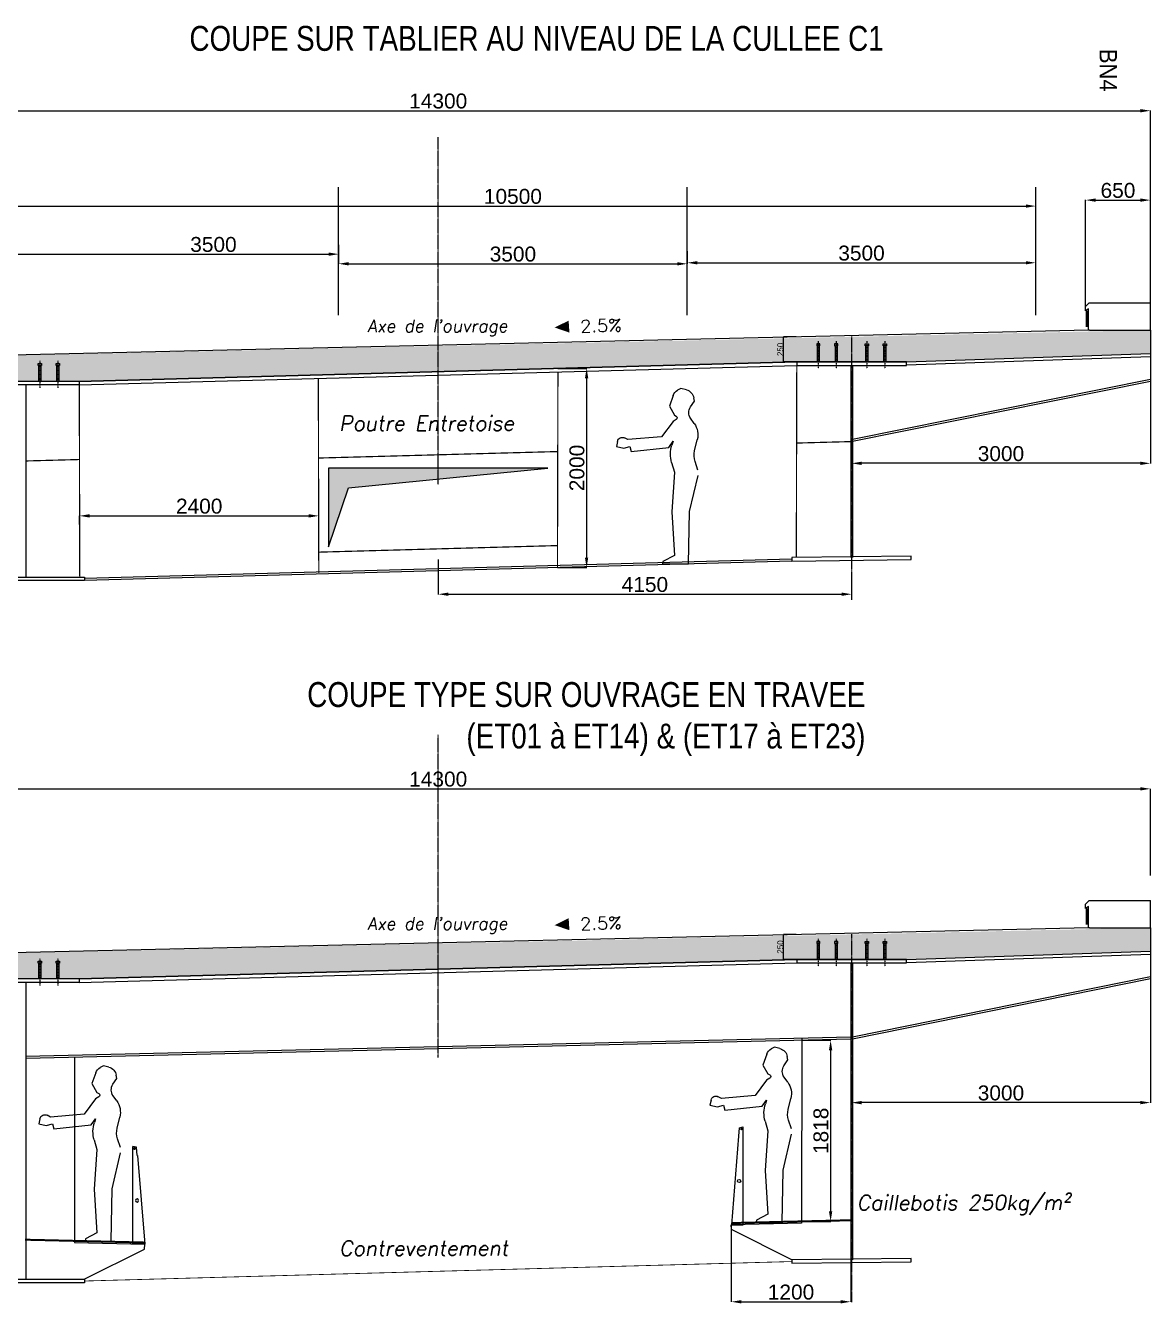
# Model space of a CAD drawing. Header units: metres. Extents: x -697843 to 22159, y -46191 to 9548.
# Drawn here: x -4143 to 7151, y -3620 to 9210 of the extents above; entities that cross this region are included whole.
import ezdxf
from ezdxf.enums import TextEntityAlignment as Align

# ---------------------------------------------------------------- set-up
doc = ezdxf.new("R2010")
doc.units = ezdxf.units.M
for name, pattern in [('CACHE', [9.524999999999995, 6.349999999999998, -3.174999999999998]), ('CENTER', [2, 1.25, -0.25, 0.25, -0.25]), ('DASHED2', [0.375, 0.25, -0.125])]:
    doc.linetypes.add(name, pattern=pattern)
doc.layers.get('Defpoints').update_dxf_attribs({"color": 9})
for name, color, linetype in [('AXE', 1, 'CENTER'), ('CIMBRA', 1, 'Continuous'), ('Coffrage', 3, 'Continuous'), ('COT', 1, 'Continuous'), ('HACHURE', 8, 'Continuous'), ('OA_Coffrage2', 7, 'Continuous'), ('OA_Cotations', 7, 'Continuous'), ('POTEAU', 1, 'Continuous'), ('POUTRELLE', 5, 'Continuous'), ('S-STRVU1', 1, 'Continuous'), ('S-TEXT', 6, 'Continuous'), ('sb-cote100', 1, 'Continuous'), ('Texte', 7, 'Continuous')]:
    doc.layers.add(name, color=color, linetype=linetype)
for name, color, linetype, lineweight in [('COT50', 8, 'Continuous', 15), ('S-EXE-TEXT', 7, 'Continuous', 25), ('S-EXE-TEXTE', 7, 'Continuous', 9), ('S-Trait vu', 2, 'Continuous', 18)]:
    doc.layers.add(name, color=color, linetype=linetype, lineweight=lineweight)
doc.styles.add('Annotative', font='arial.ttf')
doc.styles.add('Arial', font='arial.ttf')
doc.styles.add('D35-50', font='arial.ttf', dxfattribs={"width": 0.8, "height": 0.175})
doc.styles.add('ROMANTIC', font='rom_____.pfb')
doc.styles.get("Standard").update_dxf_attribs({"font": 'arial.ttf'})
doc.styles.add('text-s-1-50', font='romans.shx', dxfattribs={"width": 0.7, "height": 0.125})
doc.dimstyles.new('cotf-50', dxfattribs={"dimscale": 0.4, "dimtxt": 1, "dimasz": 0.35, "dimexe": 0.18, "dimexo": 0.1, "dimgap": 0.2, "dimtad": 3, "dimdec": 3, "dimzin": 4, "dimdsep": 46, "dimtxsty": 'ROMANTIC', "dimcen": 0.09, "dimclrd": 256, "dimclre": 256, "dimclrt": 256, "dimadec": 0, "dimazin": 0, "dimtfac": 1, "dimtdec": 3, "dimtix": 1, "dimtmove": 2, "dimatfit": 3, "dimfxl": 1, "dimtvp": 13.88888888888889, "dimtolj": 1, "dimtzin": 4, "dimarcsym": 0})
doc.dimstyles.new('ISO-25', dxfattribs={"dimtxt": 2.5, "dimasz": 2.5, "dimexe": 1.25, "dimexo": 0.625, "dimtad": 1, "dimtxsty": 'Standard', "dimcen": 2.5, "dimadec": 0, "dimazin": 0, "dimtfac": 1, "dimtmove": 0, "dimatfit": 3, "dimfxl": 1, "dimarcsym": 0})

# ---------------------------------------------------------------- blocks, each defined once
blk = doc.blocks.new('*D97')
at = {"layer": 'COT', "color": 0, "lineweight": -2, "transparency": 16777216}
for p, q in [((6499.999998271467, 6389.511869683181), (6499.999998271467, 7458.686982150441)), ((6599.999998271467, 7457.436982150441), (7049.999999389051, 7457.436982150441)), ((7149.999999389051, 6425.062654002821), (7149.999999389051, 7458.686982150441))]:
    blk.add_line(p, q, dxfattribs=at)
at = {"layer": 'COT', "color": 0, "transparency": 16777216}
for points in [[(6599.999998271467, 7474.103648817108), (6599.999998271467, 7440.770315483774), (6499.999998271467, 7457.436982150441)], [(7049.999999389051, 7474.103648817108), (7049.999999389051, 7440.770315483774), (7149.999999389051, 7457.436982150441)]]:
    blk.add_solid(points, dxfattribs=at)
at = {"layer": 'Defpoints', "color": 0, "transparency": 16777216}
for p in [(7149.999999389051, 7457.436982150441), (7149.999999389051, 6424.437654002821), (6499.999998271467, 6388.886869683181)]:
    blk.add_point(p, dxfattribs=at)
at = {"layer": 'COT', "color": 0, "transparency": 16777216, "insert": (6824.999998830259, 7554.022930308694), "char_height": 150, "attachment_point": 5, "style": 'Annotative'}
blk.add_mtext('650', dxfattribs=at)
blk = doc.blocks.new('*D48')
at = {"layer": 'COT', "color": 0, "lineweight": -2, "transparency": 16777216}
for p, q in [((-7149.894955657423, 6592.612978319888), (-7149.894955657423, 8355.968418288296)), ((-7049.894955657423, 8354.718418288296), (7049.999998632818, 8354.718418288296)), ((7149.999998632818, 6677.540285445069), (7149.999998632818, 8355.968418288296))]:
    blk.add_line(p, q, dxfattribs=at)
at = {"layer": 'COT', "color": 0, "transparency": 16777216}
for points in [[(-7049.894955657423, 8371.385084954962), (-7049.894955657423, 8338.05175162163), (-7149.894955657423, 8354.718418288296)], [(7049.999998632818, 8371.385084954962), (7049.999998632818, 8338.05175162163), (7149.999998632818, 8354.718418288296)]]:
    blk.add_solid(points, dxfattribs=at)
at = {"layer": 'Defpoints', "color": 0, "transparency": 16777216}
for p in [(7149.999998632818, 8354.718418288296), (7149.999998632818, 6676.915285445069), (-7149.894955657423, 6591.987978319888)]:
    blk.add_point(p, dxfattribs=at)
at = {"layer": 'COT', "color": 0, "transparency": 16777216, "insert": (0.05252148769751012, 8451.355526064557), "char_height": 150, "attachment_point": 5, "style": 'Annotative'}
blk.add_mtext('14300', dxfattribs=at)
blk = doc.blocks.new('*D49')
at = {"layer": 'COT', "color": 0, "lineweight": -2, "transparency": 16777216}
for p, q in [((-4500.000000610948, 6890.729364141142), (-4500.000000610948, 7398.686982154165)), ((-4400.000000610948, 7397.436982154165), (5899.999999389052, 7397.436982154165)), ((5999.999999389052, 7271.095346822653), (5999.999999389052, 7398.686982154165))]:
    blk.add_line(p, q, dxfattribs=at)
at = {"layer": 'COT', "color": 0, "transparency": 16777216}
for points in [[(-4400.000000610948, 7414.103648820832), (-4400.000000610948, 7380.770315487498), (-4500.000000610948, 7397.436982154165)], [(5899.999999389052, 7414.103648820832), (5899.999999389052, 7380.770315487498), (5999.999999389052, 7397.436982154165)]]:
    blk.add_solid(points, dxfattribs=at)
at = {"layer": 'Defpoints', "color": 0, "transparency": 16777216}
for p in [(5999.999999389052, 7397.436982154165), (5999.999999389052, 7270.470346822653), (-4500.000000610948, 6890.104364141142)]:
    blk.add_point(p, dxfattribs=at)
at = {"layer": 'COT', "color": 0, "transparency": 16777216, "insert": (749.9999993890524, 7494.022930312419), "char_height": 150, "attachment_point": 5, "style": 'Annotative'}
blk.add_mtext('10500', dxfattribs=at)
blk = doc.blocks.new('*D52')
at = {"layer": 'COT', "color": 0, "lineweight": -2, "transparency": 16777216}
for p, q in [((-1000.000000610947, 7008.947451579636), (-1000.000000610947, 6913.491471917404)), ((-4500.000000610948, 6412.151993441646), (-4500.000000610948, 6915.991471917404)), ((-4400.000000610948, 6914.741471917404), (-1100.000000610947, 6914.741471917404))]:
    blk.add_line(p, q, dxfattribs=at)
at = {"layer": 'COT', "color": 0, "transparency": 16777216}
for points in [[(-4400.000000610948, 6931.408138584071), (-4400.000000610948, 6898.074805250737), (-4500.000000610948, 6914.741471917404)], [(-1100.000000610947, 6931.408138584071), (-1100.000000610947, 6898.074805250737), (-1000.000000610947, 6914.741471917404)]]:
    blk.add_solid(points, dxfattribs=at)
at = {"layer": 'Defpoints', "color": 0, "transparency": 16777216}
for p in [(-1000.000000610947, 7009.572451579636), (-1000.000000610947, 6914.741471917404), (-4500.000000610948, 6411.526993441646)]:
    blk.add_point(p, dxfattribs=at)
at = {"layer": 'COT', "color": 0, "transparency": 16777216, "insert": (-2256.807287158736, 7011.378579693666), "char_height": 150, "attachment_point": 5, "style": 'Annotative'}
blk.add_mtext('3500', dxfattribs=at)
blk = doc.blocks.new('*D91')
at = {"layer": 'COT', "color": 0, "lineweight": -2, "transparency": 16777216}
for p, q in [((-1000.000000610947, 6943.722120399839), (-1000.000000610947, 6816.854364141142)), ((2499.999999389053, 6943.722120399839), (2499.999999389053, 6816.854364141142)), ((-900.0000006109469, 6818.104364141142), (2399.999999389053, 6818.104364141142))]:
    blk.add_line(p, q, dxfattribs=at)
at = {"layer": 'COT', "color": 0, "transparency": 16777216}
for points in [[(-900.0000006109469, 6834.771030807809), (-900.0000006109469, 6801.437697474475), (-1000.000000610947, 6818.104364141142)], [(2399.999999389053, 6834.771030807809), (2399.999999389053, 6801.437697474475), (2499.999999389053, 6818.104364141142)]]:
    blk.add_solid(points, dxfattribs=at)
at = {"layer": 'Defpoints', "color": 0, "transparency": 16777216}
for p in [(-1000.000000610947, 6944.347120399839), (2499.999999389053, 6944.347120399839), (2499.999999389053, 6818.104364141142)]:
    blk.add_point(p, dxfattribs=at)
at = {"layer": 'COT', "color": 0, "transparency": 16777216, "insert": (749.999999389053, 6914.741471917405), "char_height": 150, "attachment_point": 5, "style": 'Annotative'}
blk.add_mtext('3500', dxfattribs=at)
blk = doc.blocks.new('*D92')
at = {"layer": 'COT', "color": 0, "lineweight": -2, "transparency": 16777216}
for p, q in [((2499.999999389053, 6732.511016492696), (2499.999999389053, 6829.484330703471)), ((2599.999999389053, 6828.234330703471), (5899.999999389052, 6828.234330703471)), ((5999.999999389052, 6732.511016492696), (5999.999999389052, 6829.484330703471))]:
    blk.add_line(p, q, dxfattribs=at)
at = {"layer": 'COT', "color": 0, "transparency": 16777216}
for points in [[(2599.999999389053, 6844.900997370138), (2599.999999389053, 6811.567664036804), (2499.999999389053, 6828.234330703471)], [(5899.999999389052, 6844.900997370138), (5899.999999389052, 6811.567664036804), (5999.999999389052, 6828.234330703471)]]:
    blk.add_solid(points, dxfattribs=at)
at = {"layer": 'Defpoints', "color": 0, "transparency": 16777216}
for p in [(5999.999999389052, 6828.234330703471), (2499.999999389053, 6731.886016492696), (5999.999999389052, 6731.886016492696)]:
    blk.add_point(p, dxfattribs=at)
at = {"layer": 'COT', "color": 0, "transparency": 16777216, "insert": (4249.999999389052, 6924.871438479733), "char_height": 150, "attachment_point": 5, "style": 'Annotative'}
blk.add_mtext('3500', dxfattribs=at)
blk = doc.blocks.new('*D53')
at = {"layer": 'COT', "color": 0, "lineweight": -2, "transparency": 16777216}
for p, q in [((1199.458561124115, 5768.286722467573), (1490.971092395841, 5768.286722467573)), ((1489.721092395841, 5668.286722467573), (1489.721092395841, 3868.039265960695)), ((1199.074031391128, 3768.039265960695), (1490.971092395841, 3768.039265960695))]:
    blk.add_line(p, q, dxfattribs=at)
at = {"layer": 'COT', "color": 0, "transparency": 16777216}
for points in [[(1473.054425729174, 5668.286722467573), (1506.387759062507, 5668.286722467573), (1489.721092395841, 5768.286722467573)], [(1473.054425729174, 3868.039265960695), (1506.387759062508, 3868.039265960695), (1489.721092395841, 3768.039265960695)]]:
    blk.add_solid(points, dxfattribs=at)
at = {"layer": 'Defpoints', "color": 0, "transparency": 16777216}
for p in [(1198.833561124115, 5768.286722467573), (1198.449031391128, 3768.039265960695), (1489.721092395841, 3768.039265960695)]:
    blk.add_point(p, dxfattribs=at)
at = {"layer": 'COT', "color": 0, "transparency": 16777216, "insert": (1393.135144237588, 4768.162994214134), "char_height": 150, "attachment_point": 5, "rotation": 90, "style": 'Annotative'}
blk.add_mtext('2000', dxfattribs=at)
blk = doc.blocks.new('*D93')
at = {"layer": 'COT', "lineweight": -2, "transparency": 16777216}
for p, q in [((3594.271756406513, 6083.69236492043), (3466.053421721853, 6083.69236492043)), ((3466.125421721853, 5833.563127009787), (3466.125421721853, 6083.55236492043)), ((3600.099193147424, 5833.423127009786), (3466.053421721853, 5833.423127009786))]:
    blk.add_line(p, q, dxfattribs=at)
at = {"layer": 'COT', "transparency": 16777216}
for points in [[(3466.10208838852, 6083.55236492043), (3466.148755055187, 6083.55236492043), (3466.125421721853, 6083.69236492043)], [(3466.10208838852, 5833.563127009787), (3466.148755055187, 5833.563127009787), (3466.125421721853, 5833.423127009786)]]:
    blk.add_solid(points, dxfattribs=at)
at = {"layer": 'Defpoints', "color": 0, "transparency": 16777216}
for p in [(3466.125421721853, 6083.69236492043), (3594.311756406513, 6083.69236492043), (3600.139193147424, 5833.423127009786)]:
    blk.add_point(p, dxfattribs=at)
at = {"layer": 'COT', "transparency": 16777216, "insert": (3434.891575568008, 5958.557745965107), "char_height": 60, "attachment_point": 5, "rotation": 90, "style": 'ROMANTIC'}
blk.add_mtext('\\A1;250', dxfattribs=at)
blk = doc.blocks.new('*D55')
at = {"layer": 'COT', "color": 0, "lineweight": -2, "transparency": 16777216}
for p, q in [((-3.827021247335479e-17, 3849.833806419967), (-2.149505131843422e-14, 3499.4179784294)), ((4150.139192621471, 3714.096602827103), (4150.139192621471, 3499.4179784294)), ((99.99999999999997, 3500.6679784294), (4050.139192621471, 3500.6679784294))]:
    blk.add_line(p, q, dxfattribs=at)
at = {"layer": 'COT', "color": 0, "transparency": 16777216}
for points in [[(99.99999999999997, 3517.334645096067), (99.99999999999997, 3484.001311762734), (-2.141851089348751e-14, 3500.6679784294)], [(4050.139192621471, 3517.334645096067), (4050.139192621471, 3484.001311762734), (4150.139192621471, 3500.6679784294)]]:
    blk.add_solid(points, dxfattribs=at)
at = {"layer": 'Defpoints', "color": 0, "transparency": 16777216}
for p in [(0, 3850.458806419967), (4150.139192621471, 3714.721602827103), (4150.139192621471, 3500.6679784294)]:
    blk.add_point(p, dxfattribs=at)
at = {"layer": 'COT', "color": 0, "transparency": 16777216, "insert": (2075.069596310736, 3597.253926587654), "char_height": 150, "attachment_point": 5, "style": 'Annotative'}
blk.add_mtext('4150', dxfattribs=at)
blk = doc.blocks.new('*D56')
at = {"layer": 'COT', "color": 0, "lineweight": -2, "transparency": 16777216}
for p, q in [((-3600.194377605131, 4200.700332551276), (-3600.194377605131, 4288.589303244436)), ((-3500.194377605131, 4287.339303244436), (-1299.733061421795, 4287.339303244436)), ((-1199.733061421795, 4009.936915219638), (-1199.733061421795, 4288.589303244436))]:
    blk.add_line(p, q, dxfattribs=at)
at = {"layer": 'COT', "color": 0, "transparency": 16777216}
for points in [[(-3500.194377605131, 4304.005969911103), (-3500.194377605131, 4270.672636577769), (-3600.194377605131, 4287.339303244436)], [(-1299.733061421795, 4304.005969911103), (-1299.733061421795, 4270.672636577769), (-1199.733061421795, 4287.339303244436)]]:
    blk.add_solid(points, dxfattribs=at)
at = {"layer": 'Defpoints', "color": 0, "transparency": 16777216}
for p in [(-1199.733061421795, 4287.339303244436), (-3600.194377605131, 4200.075332551276), (-1199.733061421795, 4009.311915219638)]:
    blk.add_point(p, dxfattribs=at)
at = {"layer": 'COT', "color": 0, "transparency": 16777216, "insert": (-2399.963719513463, 4383.92525140269), "char_height": 150, "attachment_point": 5, "style": 'Annotative'}
blk.add_mtext('2400', dxfattribs=at)
blk = doc.blocks.new('*D96')
at = {"layer": 'COT', "color": 0, "lineweight": -2, "transparency": 16777216}
for p, q in [((7149.999998483806, 5777.582803064277), (7149.999998483806, 4813.522741130695)), ((4150.139192343739, 5032.915788138505), (4150.139192343739, 4813.522741130695)), ((7049.999998483806, 4814.772741130695), (4250.139192343739, 4814.772741130695))]:
    blk.add_line(p, q, dxfattribs=at)
at = {"layer": 'COT', "color": 0, "transparency": 16777216}
for points in [[(4250.139192343739, 4831.439407797362), (4250.139192343739, 4798.106074464028), (4150.139192343739, 4814.772741130695)], [(7049.999998483806, 4831.439407797362), (7049.999998483806, 4798.106074464028), (7149.999998483806, 4814.772741130695)]]:
    blk.add_solid(points, dxfattribs=at)
at = {"layer": 'Defpoints', "color": 0, "transparency": 16777216}
for p in [(7149.999998483806, 5778.207803064277), (4150.139192343739, 5033.540788138505), (4150.139192343739, 4814.772741130695)]:
    blk.add_point(p, dxfattribs=at)
at = {"layer": 'COT', "color": 0, "transparency": 16777216, "insert": (5650.069595413772, 4911.409848906957), "char_height": 150, "attachment_point": 5, "style": 'Annotative'}
blk.add_mtext('3000', dxfattribs=at)
blk = doc.blocks.new('*D20')
at = {"layer": 'COT', "color": 0, "lineweight": -2, "transparency": 16777216}
for p, q in [((-7149.894955657423, 592.6129783198897), (-7149.894955657423, 1548.046676555435)), ((-7049.894955657423, 1546.796676555435), (7049.999998632818, 1546.796676555435)), ((7149.999998632818, 677.5402854450707), (7149.999998632818, 1548.046676555435))]:
    blk.add_line(p, q, dxfattribs=at)
at = {"layer": 'COT', "color": 0, "transparency": 16777216}
for points in [[(-7049.894955657423, 1563.463343222102), (-7049.894955657423, 1530.130009888768), (-7149.894955657423, 1546.796676555435)], [(7049.999998632818, 1563.463343222102), (7049.999998632818, 1530.130009888768), (7149.999998632818, 1546.796676555435)]]:
    blk.add_solid(points, dxfattribs=at)
at = {"layer": 'Defpoints', "color": 0, "transparency": 16777216}
for p in [(7149.999998632818, 1546.796676555435), (7149.999998632818, 676.9152854450707), (-7149.894955657423, 591.9879783198897)]:
    blk.add_point(p, dxfattribs=at)
at = {"layer": 'COT', "color": 0, "transparency": 16777216, "insert": (0.05252148769751012, 1643.433784331697), "char_height": 150, "attachment_point": 5, "style": 'Annotative'}
blk.add_mtext('14300', dxfattribs=at)
blk = doc.blocks.new('*D68')
at = {"layer": 'COT', "lineweight": -2, "transparency": 16777216}
for p, q in [((3594.271756406513, 83.69236492043049), (3466.053421721877, 83.69236492043048)), ((3466.125421721878, -166.4368729902143), (3466.125421721878, 83.55236492043048)), ((3600.099193147424, -166.5768729902142), (3466.053421721877, -166.5768729902143))]:
    blk.add_line(p, q, dxfattribs=at)
at = {"layer": 'COT', "transparency": 16777216}
for points in [[(3466.102088388544, 83.55236492043048), (3466.148755055211, 83.55236492043048), (3466.125421721878, 83.69236492043048)], [(3466.102088388544, -166.4368729902143), (3466.148755055211, -166.4368729902143), (3466.125421721878, -166.5768729902143)]]:
    blk.add_solid(points, dxfattribs=at)
at = {"layer": 'Defpoints', "color": 0, "transparency": 16777216}
for p in [(3466.125421721878, 83.69236492043048), (3594.311756406513, 83.69236492043049), (3600.139193147424, -166.5768729902142)]:
    blk.add_point(p, dxfattribs=at)
at = {"layer": 'COT', "transparency": 16777216, "insert": (3434.89157556803, -41.44225403489288), "char_height": 60, "attachment_point": 5, "rotation": 90, "style": 'ROMANTIC'}
blk.add_mtext('\\A1;250', dxfattribs=at)
blk = doc.blocks.new('*D71')
at = {"layer": 'COT', "color": 0, "lineweight": -2, "transparency": 16777216}
for p, q in [((7149.999998483806, -222.4171969357217), (7149.999998483806, -1604.939275012762)), ((4150.139192343739, -1385.54622800495), (4150.139192343739, -1604.939275012762)), ((7049.999998483806, -1603.689275012762), (4250.139192343739, -1603.689275012762))]:
    blk.add_line(p, q, dxfattribs=at)
at = {"layer": 'COT', "color": 0, "transparency": 16777216}
for points in [[(4250.139192343739, -1587.022608346095), (4250.139192343739, -1620.355941679429), (4150.139192343739, -1603.689275012762)], [(7049.999998483806, -1587.022608346095), (7049.999998483806, -1620.355941679429), (7149.999998483806, -1603.689275012762)]]:
    blk.add_solid(points, dxfattribs=at)
at = {"layer": 'Defpoints', "color": 0, "transparency": 16777216}
for p in [(7149.999998483806, -221.7921969357217), (4150.139192343739, -1384.92122800495), (4150.139192343739, -1603.689275012762)]:
    blk.add_point(p, dxfattribs=at)
at = {"layer": 'COT', "color": 0, "transparency": 16777216, "insert": (5650.069595413772, -1507.0521672365), "char_height": 150, "attachment_point": 5, "style": 'Annotative'}
blk.add_mtext('3000', dxfattribs=at)
blk = doc.blocks.new('CG_entret')
at = {"layer": 'S-Trait vu', "ltscale": 100}
for p, q in [((-44, 890), (-37.18574203539174, 973)), ((-37.18574203539174, 973), (0, 981)), ((0, 0), (0, 981)), ((-46.93145074096537, 890), (-120, 0)), ((-46.93145074096537, 890), (-44, 890)), ((-120, 0), (0, 0))]:
    blk.add_line(p, q, dxfattribs=at)
for centre, radius in [((-17, 960), 8), ((-42.53926618513651, 438.2920508190292), 16)]:
    blk.add_circle(centre, radius, dxfattribs=at)
blk = doc.blocks.new('*D22')
at = {"layer": 'COT', "color": 0, "lineweight": -2, "transparency": 16777216}
for p, q in [((3651.068955688434, -978.1842840116104), (3941.053480622803, -978.1842840116103)), ((3939.803480622803, -1078.18428401161), (3939.803480622803, -2696.146090920563)), ((3648.730382765026, -2796.146090920563), (3941.053480622803, -2796.146090920563))]:
    blk.add_line(p, q, dxfattribs=at)
at = {"layer": 'COT', "color": 0, "transparency": 16777216}
for points in [[(3923.136813956137, -1078.18428401161), (3956.47014728947, -1078.18428401161), (3939.803480622803, -978.1842840116103)], [(3923.136813956137, -2696.146090920563), (3956.47014728947, -2696.146090920563), (3939.803480622803, -2796.146090920563)]]:
    blk.add_solid(points, dxfattribs=at)
at = {"layer": 'Defpoints', "color": 0, "transparency": 16777216}
for p in [(3650.443955688434, -978.1842840116104), (3648.105382765026, -2796.146090920563), (3939.803480622803, -2796.146090920563)]:
    blk.add_point(p, dxfattribs=at)
at = {"layer": 'COT', "color": 0, "transparency": 16777216, "insert": (3843.217532464548, -1887.165187466088), "char_height": 150, "attachment_point": 5, "rotation": 90, "style": 'Annotative'}
blk.add_mtext('1818', dxfattribs=at)
blk = doc.blocks.new('personne')
at = {"layer": 'CIMBRA'}
for p, q in [((109.4016854580259, 1689.0401087153), (70.63576660986291, 1580.85567055468)), ((185.8835963419405, 1760.630693863495), (153.4450998511747, 1741.854691474349)), ((242.0398013575468, 1746.20095733297), (185.8835963419405, 1760.630693863495)), ((70.63576660986291, 1580.85567055468), (121.7537556040333, 1492.787744156201)), ((282.4284632661147, 1574.136354563176), (321.5786216715351, 1631.804057727218)), ((321.5786216715351, 1631.804057727218), (315.7338876997819, 1666.131966065033)), ((107.8124858782976, 1428.738343139295), (-8.185070129926316, 1275.127872017212)), ((139.9784388861153, 1448.202876367722), (107.8124858782976, 1428.738343139295)), ((121.7537556040333, 1492.787744156201), (139.5036679616314, 1482.703366747591)), ((320.2621192215011, 1408.267546158517), (283.5162243740633, 1460.229931471753)), ((-450.3678769759134, 1228.919134004274), (-460.9913189281941, 1178.36341189139)), ((-460.9913189281941, 1178.36341189139), (-386.6378803914413, 1161.623227534583)), ((-386.6378803914413, 1161.623227534583), (-325.2962935984833, 1178.36341189139)), ((-345.7434891961166, 1246.051983420504), (-378.3895582633558, 1263.00861194008)), ((-8.185070129926316, 1275.127872017212), (-345.7434891961166, 1246.051983420504)), ((-325.2962935984833, 1178.36341189139), (-311.3550238729804, 1127.415024718619)), ((-311.3550238729804, 1127.415024718619), (64.12984073796542, 1168.173734456766)), ((64.12984073796542, 1168.173734456766), (107.8124858782976, 1229.311799063929)), ((107.8124858782976, 1229.311799063929), (95.81385815725662, 1191.726942261099)), ((324.6277919548447, 1135.068035782198), (351.3787392296363, 1245.843093920266)), ((93.77774048718857, 1015.897598049952), (121.7537556040333, 920.7101396186044)), ((121.7537556040333, 920.7101396186044), (94.800634134328, 521.1292173651744)), ((356.6464540952584, 940.6796634726924), (328.8237116758246, 1026.329811597708)), ((274.1783046043711, 524.7683878774988), (358.9102791838231, 887.0083530457922)), ((94.800634134328, 521.1292173651744), (121.7537556040333, 84.42875588603782)), ((263.9547068055835, 0), (274.1783046043711, 524.7683878774988)), ((0, 0), (263.9547068055835, 0)), ((6.505925871897488, 24.01852538145613), (2.074668842018581, 3.197624258580616)), ((121.7537556040333, 84.42875588603782), (6.505925871897488, 24.01852538145613))]:
    blk.add_line(p, q, dxfattribs=at)
at = {"layer": 'CIMBRA', "extrusion": (0, 0, -0.9999999999999998)}
for centre, major_axis, ratio, start_param, end_param in [((203.5403743308271, 1655.307227763463), (-70.71067811866554, 70.71067811866554), 0.9999999999999132, -0.4413202192050564, 0.2606989030424753), ((156.9671582612209, 1292.791333348141), (-141.4213562373162, 141.4213562373162), 0.9999999999999416, 1.740677065170009, 2.593146807498064)]:
    blk.add_ellipse(centre, major_axis=major_axis, ratio=ratio, start_param=start_param, end_param=end_param, dxfattribs=at)
at = {"layer": 'CIMBRA', "extrusion": (0, 0, -1)}
for centre, major_axis, ratio, start_param, end_param in [((217.1525716396281, 1649.347326544113), (70.71067811865944, 70.71067811865944), 0.999999999999868, -0.5338824199131054, 0.6167534997651059), ((365.163704854087, 1517.968037876882), (70.71067811865586, 70.71067811865586), 0.9999999999999702, -2.971711915214643, -1.759775690411523), ((129.6240723479423, 1465.313898943481), (-14.14213562373221, 14.14213562373221), 0.9999999999998235, 1.302059227269847, 3.382808929312159), ((-401.436514666071, 1218.637024177354), (35.35533905932972, 35.35533905932972), 0.999999999999868, -2.149074606318075, -0.3063450015358448), ((381.6039986583055, 1100.491008592419), (-212.1320343559633, 212.1320343559633), 0.9999999999999848, -1.071253346841389, -0.4763838574163799), ((519.0393729232019, 1088.119796354323), (-141.4213562373193, 141.4213562373193), 0.9999999999999712, -1.09948690737042, -0.5484458460917186)]:
    blk.add_ellipse(centre, major_axis=major_axis, ratio=ratio, start_param=start_param, end_param=end_param, dxfattribs=at)
blk = doc.blocks.new('*D23')
at = {"layer": 'COT', "color": 0, "lineweight": -2, "transparency": 16777216}
for p, q in [((4142.40939126072, -2785.022177332754), (4142.40939126072, -3604.408078651274)), ((2942.352171195271, -2829.494990979753), (2942.352171195271, -3604.408078651274)), ((3042.352171195271, -3603.158078651274), (4042.40939126072, -3603.158078651274))]:
    blk.add_line(p, q, dxfattribs=at)
at = {"layer": 'COT', "color": 0, "transparency": 16777216}
for points in [[(3042.352171195271, -3586.491411984607), (3042.352171195271, -3619.82474531794), (2942.352171195271, -3603.158078651274)], [(4042.40939126072, -3586.491411984607), (4042.40939126072, -3619.82474531794), (4142.40939126072, -3603.158078651274)]]:
    blk.add_solid(points, dxfattribs=at)
at = {"layer": 'Defpoints', "color": 0, "transparency": 16777216}
for p in [(4142.40939126072, -2784.397177332754), (2942.352171195271, -2828.869990979753), (4142.40939126072, -3603.158078651274)]:
    blk.add_point(p, dxfattribs=at)
at = {"layer": 'COT', "color": 0, "transparency": 16777216, "insert": (3542.380781227996, -3506.57213049302), "char_height": 150, "attachment_point": 5, "style": 'Annotative'}
blk.add_mtext('1200', dxfattribs=at)

msp = doc.modelspace()

# ---------------------------------------------------------------- hatches: boundary and pattern name
at = {"layer": 'COT50'}
h = msp.add_hatch(dxfattribs=at)
h.set_pattern_fill('AR-CONC', color=256)
h.set_pattern_definition([(50, (-599.9999996945262, 1288.490534818982), (182.184668996004, -15.93908553890309), [19.05, -209.55]), (355, (-599.9999996945262, 1288.490534818982), (-35.24342142496934, 191.0568452390351), [15.24, -167.64058417]), (100.4514446999999, (-584.8179926909506, 1287.162281318819), (146.9412470903533, 175.1177519121951), [16.19000879999999, -178.0902445999999]), (46.18419999999999, (-599.9999996945262, 1339.290534819727), (271.0790408921299, -42.04232793272715), [28.575, -314.325]), (96.63555760999989, (-577.4100996926428, 1335.78703481636), (237.404134051503, 247.4261245977215), [24.28502314000001, -267.13560816]), (351.1841511700001, (-599.9999996945262, 1339.290534819727), (237.404134064977, 247.4261245855327), [22.85996707, -251.45973192]), (21, (-574.599999692291, 1326.590534820472), (151.6143912691324, -102.2651981870876), [19.05, -209.55]), (326, (-574.599999692291, 1326.590534820472), (61.80202834764707, 184.1879661223192), [15.24, -167.64]), (71.45144499999998, (-561.9654670916498, 1318.068434919482), (213.4164192787161, 81.92276888590524), [16.1900088, -178.0899375999999]), (37.50000000000001, (-599.9999996945262, 1288.490534818982), (3.088603250591816, 84.55503887315311), [0, -165.608, 0, -170.18, 0, -168.275]), (7.499999999999999, (-599.9999996945262, 1288.490534818982), (66.81966251030575, 100.1805748181195), [0, -97.02799999999998, 0, -161.798, 0, -64.135]), (327.5, (-656.6419996917248, 1288.490534818982), (135.5905951668714, -5.728743992673443), [0, -63.50000000000001, 0, -198.12, 0, -262.8900000000001]), (317.5, (-682.0419996902345, 1288.490534818982), (148.129181386018, 25.42649103333303), [0, -82.55, 0, -131.572, 0, -186.69])])
h.paths.add_polyline_path([(-7150.00000116229, 5833.514605890279), (-7150.000001125038, 5581.775761905377), (-4703.536821261049, 5637.857588189906), (-3603.536824427545, 5637.857617459511), (3599.139193147421, 5833.423127009784), (4699.139244344086, 5833.42313259772), (7149.999998424203, 5918.124271533702), (7149.999999258668, 6152.272407832806)])
h = msp.add_hatch(dxfattribs=at)
h.set_pattern_fill('AR-CONC', color=256)
h.set_pattern_definition([(50, (-599.9999996945262, -4711.509465181015), (182.184668996004, -15.93908553890309), [19.05, -209.55]), (355, (-599.9999996945262, -4711.509465181015), (-35.24342142496934, 191.0568452390351), [15.24, -167.64058417]), (100.4514446999999, (-584.8179926909506, -4712.837718681179), (146.9412470903533, 175.1177519121951), [16.19000879999999, -178.0902445999999]), (46.18419999999999, (-599.9999996945262, -4660.70946518027), (271.0790408921299, -42.04232793272715), [28.575, -314.325]), (96.63555760999989, (-577.4100996926428, -4664.212965183637), (237.404134051503, 247.4261245977215), [24.28502314000001, -267.13560816]), (351.1841511700001, (-599.9999996945262, -4660.70946518027), (237.404134064977, 247.4261245855327), [22.85996707, -251.45973192]), (21, (-574.599999692291, -4673.409465179526), (151.6143912691324, -102.2651981870876), [19.05, -209.55]), (326, (-574.599999692291, -4673.409465179526), (61.80202834764707, 184.1879661223192), [15.24, -167.64]), (71.45144499999998, (-561.9654670916498, -4681.931565080517), (213.4164192787161, 81.92276888590524), [16.1900088, -178.0899375999999]), (37.50000000000001, (-599.9999996945262, -4711.509465181015), (3.088603250591816, 84.55503887315311), [0, -165.608, 0, -170.18, 0, -168.275]), (7.499999999999999, (-599.9999996945262, -4711.509465181015), (66.81966251030575, 100.1805748181195), [0, -97.02799999999998, 0, -161.798, 0, -64.135]), (327.5, (-656.6419996917248, -4711.509465181015), (135.5905951668714, -5.728743992673443), [0, -63.50000000000001, 0, -198.12, 0, -262.8900000000001]), (317.5, (-682.0419996902345, -4711.509465181015), (148.129181386018, 25.42649103333303), [0, -82.55, 0, -131.572, 0, -186.69])])
h.paths.add_polyline_path([(-7150.00000116229, -166.4853941097194), (-7150.000001125038, -418.2242380946212), (-4703.536821261049, -362.1424118100936), (-3603.536824427545, -362.1423825404877), (3599.139193147421, -166.5768729902142), (4699.139244344086, -166.5768674022788), (7149.999998424203, -81.87572846629564), (7149.999999258668, 152.2724078328078)])
at = {"layer": 'HACHURE'}
h = msp.add_hatch(color=256, dxfattribs=at)
h.dxf.hatch_style = 1
h.paths.add_polyline_path([(-1101.778535795304, 3977.813939730535), (-901.7785357952997, 4567.833323122455), (1100.957362970977, 4767.833323122455), (-1101.7785357953, 4767.833323122455)])

# ---------------------------------------------------------------- linework, layer by layer
at = {"layer": 'AXE', "color": 9}
for p, q in [((0, 4600.551362979476), (0, 8088.849667753343)), ((4150.139191191644, 6087.069420448756), (4150.139194082469, 3443.56768970496)), ((0, -1149.448637020522), (0, 2088.849667753345)), ((4150.139191191644, 87.06942044875679), (4150.139194082469, -3606.432310295039))]:
    msp.add_line(p, q, dxfattribs=at)
at = {"layer": 'Coffrage', "color": 4}
for p, q in [((6499.999998271467, 6388.886869683181), (6535.550782125446, 6424.437655865468)), ((6535.550782125446, 6424.437655865468), (7149.999999389051, 6424.437654002821)), ((7149.999998632818, 6152.272407832806), (7149.999999389051, 6424.437654002821)), ((6498.657297056168, 6346.665092482481), (6499.999998271467, 6388.886869683181)), ((6528.657296385616, 6366.665092035447), (6498.657297056168, 6346.665092482481)), ((6529.999997884034, 6152.048898312513), (6528.657296385616, 6366.665092035447)), ((7149.999998632818, 6152.272407832806), (7149.999998424203, 5918.124271533702)), ((4700.139190446585, 5833.423130735075), (7149.999998424203, 5918.124271533702)), ((3600.139193147422, 5833.423127009784), (-3603.536824431271, 5637.958396221761)), ((4700.139189049601, 5833.42313259772), (3600.139193147422, 5833.423127009784)), ((6498.657297056168, 346.6650924824839), (6499.999998271467, 388.8868696831829)), ((6499.999998271467, 388.8868696831829), (6535.550782125446, 424.4376558654671)), ((6535.550782125446, 424.4376558654671), (7149.999999389051, 424.4376540028221)), ((7149.999998632818, 152.2724078328078), (7149.999999389051, 424.4376540028221)), ((6528.657296385616, 366.6650920354492), (6498.657297056168, 346.6650924824839)), ((6529.999997884034, 152.0488983125155), (6528.657296385616, 366.6650920354492)), ((7149.999998632818, 152.2724078328078), (7149.999998424203, -81.87572846629564)), ((4700.139190446585, -166.5768692649239), (7149.999998424203, -81.87572846629564)), ((3600.139193147422, -166.5768729902142), (-3603.536824431271, -362.0416037782366)), ((4700.139189049601, -166.5768674022788), (3600.139193147422, -166.5768729902142))]:
    msp.add_line(p, q, dxfattribs=at)
at = {"layer": 'Coffrage', "color": 0}
for p, q in [((6529.999997884034, 6152.048898312513), (-7150.00000116229, 5833.514605901456)), ((6529.999997884034, 152.0488983125155), (-7150.00000116229, -166.4853940985435))]:
    msp.add_line(p, q, dxfattribs=at)
at = {"layer": 'Coffrage'}
for p, q in [((6538.574870433658, 6152.272410008376), (6529.999997884034, 6152.272409986024)), ((6538.574870433658, 6152.272410008376), (7149.999998632818, 6152.272407832806)), ((6538.574870433658, 152.2724100083774), (6529.999997884034, 152.2724099860256)), ((6538.574870433658, 152.2724100083774), (7149.999998632818, 152.2724078328078))]:
    msp.add_line(p, q, dxfattribs=at)
at = {"layer": 'Coffrage', "linetype": 'DASHED2', "const_width": 8}
msp.add_lwpolyline([(3550.139189377427, -3199.260030411863), (-3553.536821357906, -3394.724762131208)], dxfattribs=at)
at = {"layer": 'HACHURE', "color": 2}
msp.add_lwpolyline([(-1101.778535795304, 3977.813939730535), (-901.7785357952997, 4567.833323122455), (1100.957362970977, 4767.833323122455), (-1101.7785357953, 4767.833323122455)], close=True, dxfattribs=at)
at = {"layer": 'OA_Coffrage2'}
for points in [[(3805.390308521689, 5993.42313274673), (3805.390308056028, 5833.42313259772), (3827.390308868139, 5833.42313259772), (3827.39030840248, 5993.423134609377), (3832.390308756382, 5993.42313274673), (3832.390307359398, 6013.423132299696), (3800.390309099109, 6013.423132299696), (3800.390309099109, 5993.42313274673), (3827.39030840248, 5993.423134609377)], [(3985.390308689326, 5993.423134609377), (3985.390309154988, 5833.42313259772), (4007.390308104454, 5833.423130735075), (4007.390308570117, 5993.423130884084), (4012.390307992697, 5993.423130884084), (4012.390307527034, 6013.42313043705), (3980.390309266746, 6013.423134162343), (3980.390308335424, 5993.423134609377), (4007.390308570117, 5993.423130884084)], [(4314.888076301664, 5993.42313274673), (4314.888078629969, 5833.42313259772), (4292.888077817857, 5833.42313259772), (4292.888076420872, 5993.42313274673), (4287.88807560131, 5993.423134609377), (4287.88807560131, 6013.423134162343), (4319.888076655566, 6013.423132299696), (4319.888075724244, 5993.42313274673), (4292.888076420872, 5993.42313274673)], [(4494.888076003641, 5993.423136472022), (4494.888077400625, 5833.42313632301), (4472.888077985495, 5833.42313632301), (4472.888077054173, 5993.423134609377), (4467.88807670027, 5993.423134609377), (4467.888078097254, 6013.423136024987), (4499.888074494898, 6013.423136024987), (4499.888076357543, 5993.423136472022), (4472.888077054173, 5993.423134609377)], [(-3988.787938576192, 5797.958400096065), (-3988.787939507516, 5637.958399947052), (-4010.787939388305, 5637.958399947052), (-4010.787939388305, 5797.958400096065), (-4015.787938810885, 5797.958401958708), (-4015.787938810885, 5817.958401511673), (-3983.787939153612, 5817.958399649029), (-3983.787939153612, 5797.958400096065), (-4010.787939388305, 5797.958400096065)], [(-3808.787938874215, 5797.958401958708), (-3808.787938874215, 5637.958399947052), (-3830.787939686329, 5637.958399947052), (-3830.787938755006, 5797.958401958708), (-3835.787939108909, 5797.958401958708), (-3835.787939108909, 5817.958401511673), (-3803.787938520314, 5817.958401511673), (-3803.787938985974, 5797.958401958708), (-3830.787938755006, 5797.958401958708)], [(3805.390308521689, -6.57686725326721), (3805.390308056028, -166.5768674022788), (3827.390308868139, -166.5768674022788), (3827.39030840248, -6.576865390622058), (3832.390308756382, -6.57686725326721), (3832.390307359398, 13.42313229969795), (3800.390309099109, 13.42313229969795), (3800.390309099109, -6.57686725326721), (3827.39030840248, -6.576865390622058)], [(3985.390308689326, -6.576865390622058), (3985.390309154988, -166.5768674022788), (4007.390308104454, -166.5768692649239), (4007.390308570117, -6.576869115912359), (4012.390307992697, -6.576869115912359), (4012.390307527034, 13.4231304370528), (3980.390309266746, 13.4231341623431), (3980.390308335424, -6.576865390622058), (4007.390308570117, -6.576869115912359)], [(4314.888076301664, -6.57686725326721), (4314.888078629969, -166.5768674022788), (4292.888077817857, -166.5768674022788), (4292.888076420872, -6.57686725326721), (4287.88807560131, -6.576865390622058), (4287.88807560131, 13.4231341623431), (4319.888076655566, 13.42313229969795), (4319.888075724244, -6.57686725326721), (4292.888076420872, -6.57686725326721)], [(4494.888076003641, -6.576863527976911), (4494.888077400625, -166.5768636769885), (4472.888077985495, -166.5768636769885), (4472.888077054173, -6.576865390622058), (4467.88807670027, -6.576865390622058), (4467.888078097254, 13.42313602498825), (4499.888074494898, 13.42313602498825), (4499.888076357543, -6.576863527976911), (4472.888077054173, -6.576865390622058)], [(-3988.787938576192, -202.0415999039346), (-3988.787939507516, -362.0416000529463), (-4010.787939388305, -362.0416000529463), (-4010.787939388305, -202.0415999039346), (-4015.787938810885, -202.0415980412895), (-4015.787938810885, -182.0415984883243), (-3983.787939153612, -182.0416003509695), (-3983.787939153612, -202.0415999039346), (-4010.787939388305, -202.0415999039346)], [(-3808.787938874215, -202.0415980412895), (-3808.787938874215, -362.0416000529463), (-3830.787939686329, -362.0416000529463), (-3830.787938755006, -202.0415980412895), (-3835.787939108909, -202.0415980412895), (-3835.787939108909, -182.0415984883243), (-3803.787938520314, -182.0415984883243), (-3803.787938985974, -202.0415980412895), (-3830.787938755006, -202.0415980412895)]]:
    msp.add_lwpolyline(points, dxfattribs=at)
at = {"layer": 'OA_Cotations'}
for p, q in [((3593.062788158654, 5833.42313259772), (3592.985706314446, 5833.42313259772)), ((3593.062788158654, 5798.423138036643), (3592.985705383122, 5798.423138036643)), ((3593.062788158654, -166.5768674022788), (3592.985706314446, -166.5768674022788)), ((3593.062788158654, -201.576861963355), (3592.985705383122, -201.576861963355))]:
    msp.add_line(p, q, dxfattribs=at)
at = {"layer": 'POTEAU', "color": 1, "linetype": 'CENTER', "ltscale": 0.1}
for p, q in [((3816.390313118697, 6039.801314994013), (3816.390312187375, 5767.518794684922)), ((3996.390313286335, 6039.801316856657), (3996.390312355013, 5767.518794684922)), ((4303.888082414865, 6039.801314994013), (4303.888081017881, 5767.518792822277)), ((4483.888082582502, 6039.801318719303), (4483.888082116842, 5767.518796547567)), ((-3999.787944570184, 5844.336586068635), (-3999.7879431732, 5572.0540638969)), ((-3819.787943471224, 5844.33658420599), (-3819.787943005562, 5572.054062034254)), ((3816.390313118697, 39.80131499401386), (3816.390312187375, -232.4812053150766)), ((3996.390313286335, 39.80131685665901), (3996.390312355013, -232.4812053150766)), ((4303.888082414865, 39.80131499401386), (4303.888081017881, -232.4812071777219)), ((4483.888082582502, 39.80131871930416), (4483.888082116842, -232.4812034524316)), ((-3999.787944570184, -155.6634139313632), (-3999.7879431732, -427.945936103099)), ((-3819.787943471224, -155.6634157940084), (-3819.787943005562, -427.9459379657441))]:
    msp.add_line(p, q, dxfattribs=at)
at = {"layer": 'POUTRELLE', "color": 4}
for p, q in [((4700.139244344085, 5833.42313259772), (7149.999998424203, 5918.124271533702)), ((7149.999998424203, 5918.124271533702), (7149.99999854341, 5638.291334594851)), ((-3603.536824431271, 5637.958396221761), (3600.139188066125, 5833.423127009784)), ((-3603.536823499948, 5602.95839607275), (3600.139192882926, 5798.423138036643)), ((4701.175418283789, 5803.441032207822), (7151.036172367631, 5888.14217114753)), ((7149.99999807775, 5657.957113876259), (4158.181291940009, 5053.423133122862)), ((7149.99999854341, 5637.957108735358), (4158.181291940009, 5033.423129844607)), ((3550.139189614296, 3853.711806049654), (-3550.023194825251, 3658.252237513622)), ((3550.139189608394, 3833.239968582308), (-3550.000000893462, 3637.763838450131)), ((-3619.880089346319, 3672.775239805942), (-3599.880088862032, 3672.775237943297)), ((4700.139244344085, -166.5768674022788), (7149.999998424203, -81.87572846629564)), ((4701.175418283789, -196.5589677921766), (7151.036172367631, -111.8578288524681)), ((7149.999998424203, -81.87572846629564), (7149.99999854341, -361.7086654051477)), ((-3603.536824431271, -362.0416037782366), (3600.139188066125, -166.5768729902142)), ((-3603.536823499948, -397.0416039272482), (3600.139192882926, -201.576861963355)), ((7149.99999807775, -342.0428861237401), (4158.181291940009, -946.5768668771367)), ((7149.99999854341, -362.0428912646407), (4158.181291940009, -966.576870155392)), ((4142.409391862813, -946.105032768168), (-4142.137245613514, -1141.553201978803)), ((4142.409391856912, -966.5768702355147), (-4142.114051681725, -1162.041601042294)), ((3650.470281802904, -954.9290660618593), (3648.084584816759, -2812.338552337855)), ((-3652.803934930678, -1150.364270994689), (-3650.418176097537, -3007.828389921578)), ((3648.084584816759, -2812.338552337855), (2942.344275079216, -2828.966168382448)), ((2943.523644958943, -2878.952257314139), (2942.344275079225, -2828.966168382448)), ((3550.139189142734, -3181.760029406035), (2943.523644958943, -2878.952257314139)), ((-3650.418176097537, -3007.828389921578), (-2946.741906945299, -3024.430901033108)), ((-3553.53682100881, -3377.224762056695), (-2947.921276825018, -3074.416989964799)), ((-2947.921276825018, -3074.416989964799), (-2946.741906945299, -3024.430901033108)), ((-3619.880089346319, -3377.224760194057), (-3599.880088862032, -3377.224762056702))]:
    msp.add_line(p, q, dxfattribs=at)
at = {"layer": 'POUTRELLE', "color": 4, "ltscale": 0.25}
for p, q in [((3600.139193147422, 5833.423127009784), (3600.139192681761, 5798.423128723418)), ((3600.139193147422, 5833.423127009784), (4700.139189049601, 5833.42313259772)), ((3600.139192681761, 5798.423128723418), (4700.139189049601, 5798.423132448708)), ((4700.139189049601, 5798.423132448708), (4700.139190446585, 5833.423130735075)), ((-3603.536824431271, 5637.958396221761), (-4703.53681986779, 5637.958401809698)), ((-3603.536823499948, 5602.95839607275), (-4703.536820333451, 5602.958399798041)), ((-3603.536824431271, 5637.958396221761), (-3603.536823499948, 5602.95839607275)), ((4750.139190450312, 3882.568933266466), (3550.139189142734, 3868.239970593965)), ((3550.139189142734, 3868.239970593965), (3550.139189608394, 3833.239968582308)), ((4750.139191847295, 3847.568933117454), (4750.139190450312, 3882.568933266466)), ((3550.139189608394, 3833.239968582308), (4750.139191847295, 3847.568933117454)), ((-4750.000001337379, 3672.775237943297), (-3550.000000219792, 3672.775237943297)), ((-3550.000001151115, 3637.775237794286), (-4750.000001337379, 3637.775237794286)), ((-3550.000000219792, 3672.775237943297), (-3550.000001151115, 3637.775237794286)), ((3600.139193147422, -166.5768729902142), (3600.139192681761, -201.5768712765807)), ((3600.139193147422, -166.5768729902142), (4700.139189049601, -166.5768674022788)), ((3600.139192681761, -201.5768712765807), (4700.139189049601, -201.5768675512904)), ((4700.139189049601, -201.5768675512904), (4700.139190446585, -166.5768692649239)), ((-3603.536824431271, -362.0416037782366), (-4703.53681986779, -362.0415981903012)), ((-3603.536824431271, -362.0416037782366), (-3603.536823499948, -397.0416039272482)), ((-3603.536823499948, -397.0416039272482), (-4703.536820333451, -397.0416002019579)), ((4750.139190450312, -3167.431066733533), (3550.139189142734, -3181.760029406035)), ((3550.139189142734, -3181.760029406035), (3550.139189608394, -3216.760031417691)), ((3550.139189608394, -3216.760031417691), (4750.139191847295, -3202.431066882545)), ((4750.139191847295, -3202.431066882545), (4750.139190450312, -3167.431066733533)), ((-4750.000001337379, -3377.224762056702), (-3550.000000219792, -3377.224762056702)), ((-3550.000001151115, -3412.224762205714), (-4750.000001337379, -3412.224762205714)), ((-3550.000000219792, -3377.224762056702), (-3550.000001151115, -3412.224762205714))]:
    msp.add_line(p, q, dxfattribs=at)
at = {"layer": 'POUTRELLE', "color": 2, "const_width": 12}
for points in [[(3600.139192681761, 5798.423128723418), (3595.541717055662, 3868.782113199792)], [(-1203.685157981174, 5668.076036772503), (-1199.028789490543, 3713.716654874558)], [(1202.066753661378, 5733.353774911883), (1197.389557629238, 3770.252709181811)], [(-3603.536823499948, 5602.95839607275), (-3598.938056189336, 3672.775237943297)], [(3598.280341547994, 5018.230762046054), (4142.409391411049, 5032.995174560534)], [(-1201.778535795301, 4867.833323122444), (1200.159884939764, 4933.007585895285)], [(-4142.114051236363, 4838.38635414242), (-3601.750122261647, 4853.048603763784)], [(1197.910814504829, 3989.033346333), (-1199.527500834521, 3923.034537667025)]]:
    msp.add_lwpolyline(points, dxfattribs=at)
at = {"layer": 'POUTRELLE', "color": 2, "linetype": 'DASHED2', "const_width": 20}
for points in [[(2941.96268508755, -2812.792963023321), (4146.481863562221, -2784.397177333918)], [(-2946.360316953626, -3008.257695673982), (-4149.879495428296, -2979.861909984577)]]:
    msp.add_lwpolyline(points, dxfattribs=at)
at = {"layer": 'S-EXE-TEXT', "color": 6, "linetype": 'CACHE', "ltscale": 0.02, "transparency": 33554597, "const_width": 25, "flags": 128}
for points in [[(6513.657297652216, 6347.040093242442), (6514.41244115308, 6181.909995052282)], [(6513.657297652216, 347.0400932424432), (6514.41244115308, 181.9099950522845)]]:
    msp.add_lwpolyline(points, dxfattribs=at)
at = {"layer": 'S-STRVU1'}
for p, q in [((-1000.000000610947, 6302.168024215166), (-1000.000000610947, 7586.52621658451)), ((2499.999999389053, 6302.168024215166), (2499.999999389053, 7586.52621658451)), ((5999.999999389052, 6302.168024215166), (5999.999999389052, 7586.52621658451))]:
    msp.add_line(p, q, dxfattribs=at)
at = {"layer": 'sb-cote100', "color": 7}
for p, q in [((4142.409392077476, 5798.423128723418), (4142.409391146153, 3868.239966868673)), ((4158.181292381136, 5798.423126860773), (4158.181290518492, 3868.239966868673)), ((-4142.114052012561, 5602.958396076476), (-4142.114050615577, 3672.775236084377)), ((4142.409392077476, -201.5768712765807), (4142.409391146153, -3181.760033131325)), ((4158.181292381136, -201.5768731392259), (4158.181290518492, -3181.760033131325)), ((-4142.114052012561, -397.0416039235229), (-4142.114050615577, -3377.224763915622))]:
    msp.add_line(p, q, dxfattribs=at)
at = {"layer": 'Texte', "color": 0}
for points in [[(1309.618374656886, 6247.527167528187), (1317.209533274174, 6127.213631152425), (1169.509512696415, 6178.176107212221)], [(1309.618374656886, 247.5271675281888), (1317.209533274174, 127.2136311524277), (1169.509512696415, 178.1761072122222)]]:
    msp.add_solid(points, dxfattribs=at)

# ---------------------------------------------------------------- block references
at = {"layer": 'POUTRELLE', "color": 2}
for name, p in [('personne', (2250.140370667041, 3806.323705346205)), ('personne', (3189.297119704876, -2806.980957748771)), ('personne', (-3548.119906190962, -2994.059802829283)), ('CG_entret', (3063.344275079217, -2828.966168382448))]:
    msp.add_blockref(name, p, dxfattribs=at)
at = {"layer": 'POUTRELLE', "color": 2, "xscale": -1}
msp.add_blockref('CG_entret', (-3066.741906945299, -3024.430901033108), dxfattribs=at)

# ---------------------------------------------------------------- texts
at = {"layer": 'OA_Cotations', "style": 'text-s-1-50', "oblique": 10}
for s, height, p in [("Axe de l'ouvrage", 125, (-713.3414126257848, 6131.501001427907)), ('Poutre Entretoise', 150, (-993.1031646919, 5140.930949406789)), ("Axe de l'ouvrage", 125, (-713.3414126257848, 131.5010014279082)), ('Caillebotis 250kg/m²', 150, (4204.097307477306, -2682.989393703955)), ('Contreventement', 150, (-993.1031646919, -3141.264567214874))]:
    msp.add_text(s, height=height, rotation=0.0598627833883203, dxfattribs=at).set_placement(p)
at = {"layer": 'OA_Cotations', "style": 'text-s-1-50', "oblique": 359.9545271037759, "width": 1.051453725924844}
for p in [(1633.42496971412, 6196.556564747613), (1633.42496971412, 196.5565647476155)]:
    msp.add_text('2.5%%%', height=125, rotation=1.911117355110958, dxfattribs=at).set_placement(p, align=Align.MIDDLE_CENTER)
at = {"layer": 'S-EXE-TEXTE', "style": 'Arial', "width": 0.9}
msp.add_text('BN4', height=175, rotation=269.9994364847975, dxfattribs=at).set_placement((6588.048804863, 8975.229466547567), align=Align.BOTTOM_LEFT)
at = {"layer": 'S-TEXT', "char_height": 250, "width": 8511.13377168208, "attachment_point": 3, "style": 'D35-50'}
for s, insert in [('\\pxqc;COUPE SUR TABLIER AU NIVEAU DE LA CULLEE C1', (5243.006990985705, 9206.17980296248)), ('COUPE TYPE SUR OUVRAGE EN TRAVEE\\P(ET01 à ET14) & (ET17 à ET23)', (4288.881631900053, 2618.550551154176))]:
    msp.add_mtext(s, dxfattribs=dict(at, insert=insert))

# ---------------------------------------------------------------- dimensions: what is measured, and where the dimension line sits
at = {"layer": 'COT'}
for base, p1, p2, angle, picture, middle in [((7149.999998632818, 8354.718418288296), (-7149.894955657423, 6591.987978319888), (7149.999998632818, 6676.915285445069), 180, '*D48', (0.05252148769751012, 8451.355526064557)), ((7149.999999389051, 7457.436982150441), (6499.999998271467, 6388.886869683181), (7149.999999389051, 6424.437654002821), 180, '*D97', (6824.999998830259, 7554.022930308694)), ((2499.999999389053, 6818.104364141142), (-1000.000000610947, 6944.347120399839), (2499.999999389053, 6944.347120399839), 180, '*D91', (749.999999389053, 6914.741471917405)), ((5999.999999389052, 6828.234330703471), (2499.999999389053, 6731.886016492696), (5999.999999389052, 6731.886016492696), 180, '*D92', (4249.999999389052, 6924.871438479733)), ((-1199.733061421795, 4287.339303244436), (-3600.194377605131, 4200.075332551276), (-1199.733061421795, 4009.311915219638), 180, '*D56', (-2399.963719513463, 4383.92525140269)), ((4150.139192621471, 3500.6679784294), (0, 3850.458806419967), (4150.139192621471, 3714.721602827103), 180, '*D55', (2075.069596310736, 3597.253926587654)), ((7149.999998632818, 1546.796676555435), (-7149.894955657423, 591.9879783198897), (7149.999998632818, 676.9152854450707), 180, '*D20', (0.05252148769751012, 1643.433784331697)), ((3939.803480622803, -2796.146090920563), (3650.443955688432, -978.18428401161), (3648.105382765024, -2796.146090920563), 90, '*D22', (3843.217532464548, -1887.165187466088))]:
    dim = msp.add_linear_dim(base=base, p1=p1, p2=p2, angle=angle, dimstyle='ISO-25', override={"dimtxt": 150, "dimasz": 100, "dimgap": 20, "dimdec": 0, "dimtxsty": 'Annotative'}, dxfattribs=at)
    dim.commit()
    dim.dimension.update_dxf_attribs({"geometry": picture, "text_midpoint": middle})
for base, p1, p2, picture, middle in [((5999.999999389052, 7397.436982154165), (-4500.000000610948, 6890.104364141142), (5999.999999389052, 7270.470346822653), '*D49', (749.9999993890524, 7494.022930312419)), ((4150.139192343739, 4814.772741130695), (7149.999998483806, 5778.207803064277), (4150.139192343739, 5033.540788138505), '*D96', (5650.069595413772, 4911.409848906957)), ((4150.139192343739, -1603.689275012762), (7149.999998483806, -221.7921969357217), (4150.139192343739, -1384.92122800495), '*D71', (5650.069595413772, -1507.0521672365)), ((4142.40939126072, -3603.158078651274), (2942.352171195271, -2828.869990979753), (4142.40939126072, -2784.397177332754), '*D23', (3542.380781227996, -3506.57213049302))]:
    dim = msp.add_linear_dim(base=base, p1=p1, p2=p2, dimstyle='ISO-25', override={"dimtxt": 150, "dimasz": 100, "dimgap": 20, "dimdec": 0, "dimtxsty": 'Annotative'}, dxfattribs=at)
    dim.commit()
    dim.dimension.update_dxf_attribs({"geometry": picture, "text_midpoint": middle})
for base, p1, p2, angle, picture, middle in [((-1000.000000610947, 6914.741471917404), (-4500.000000610948, 6411.526993441646), (-1000.000000610947, 7009.572451579636), 180, '*D52', (-2256.807287158736, 6914.741471917404)), ((1489.721092395841, 3768.039265960695), (1198.833561124114, 5768.286722467571), (1198.449031391128, 3768.039265960693), 90, '*D53', (1489.721092395842, 4768.162994214134))]:
    dim = msp.add_linear_dim(base=base, p1=p1, p2=p2, angle=angle, dimstyle='ISO-25', override={"dimtxt": 150, "dimasz": 100, "dimgap": 20, "dimdec": 0, "dimtxsty": 'Annotative'}, dxfattribs=at)
    dim.commit()
    dim.dimension.update_dxf_attribs({"geometry": picture, "text_midpoint": middle, "dimtype": 160})
at = {"layer": 'COT', "color": 7}
for base, p1, p2, picture, middle in [((3466.125421721853, 6083.69236492043), (3600.139193147422, 5833.423127009784), (3594.311756406511, 6083.692364920428), '*D93', (3434.891575568008, 5958.557745965107)), ((3466.125421721878, 83.69236492043048), (3600.139193147422, -166.5768729902142), (3594.311756406511, 83.69236492043046), '*D68', (3434.89157556803, -41.44225403489288))]:
    dim = msp.add_linear_dim(base=base, p1=p1, p2=p2, angle=90, dimstyle='cotf-50', override={"dimtxt": 150, "dimdec": 0}, dxfattribs=at)
    dim.commit()
    dim.dimension.update_dxf_attribs({"geometry": picture, "text_midpoint": middle})

doc.saveas('drawing.dxf')
